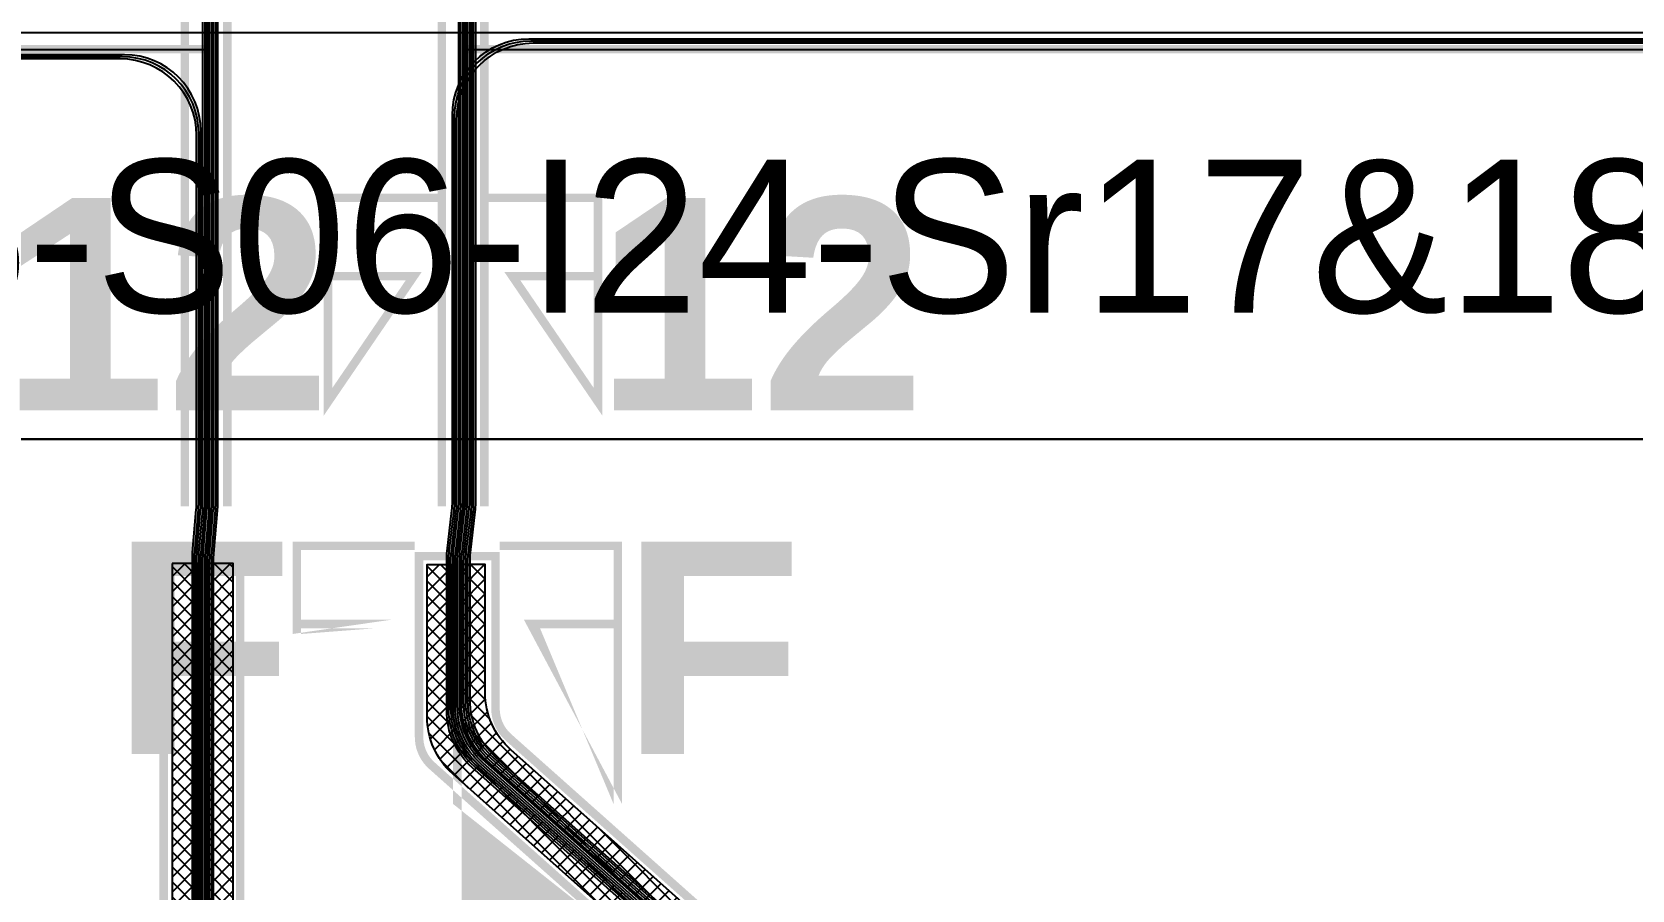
# Model space of a CAD drawing. Header units: metres. Extents: x 531463 to 531851, y 2674174 to 2674494.
# Drawn here: x 531635.87 to 531654.71, y 2674378.99 to 2674389.08 of the extents above; entities that cross this region are included whole.
import ezdxf
from ezdxf.enums import TextEntityAlignment as Align

# ---------------------------------------------------------------- set-up
doc = ezdxf.new("R2010")
doc.units = ezdxf.units.M
doc.header["$MEASUREMENT"] = 0
doc.linetypes.add('DASHED', pattern=[0.75, 0.5, -0.25])
for name, color, linetype in [('300mm Hume Pipe', 74, 'Continuous'), ('E-Inverter Grouping', 2, 'Continuous'), ('Excavation', 7, 'Continuous'), ('IDT', 7, 'Continuous'), ('LT Cable(AG) INV to LT Panel BL-03', 2, 'Continuous'), ('Messenger Wire Block-03 (Master Path)', 30, 'Continuous'), ('Messenger Wire Block-03 (MW Path)', 191, 'Continuous'), ('Messenger Wire Exc Link', 7, 'Continuous'), ('MMS Table Block-03', 8, 'Continuous'), ('Section Marking BL-03', 2, 'Continuous'), ('Trench (AC)-BL03', 14, 'Continuous')]:
    doc.layers.add(name, color=color, linetype=linetype)
doc.styles.add('BoldTextStyle', font='arialbd.ttf')
doc.styles.get("Standard").update_dxf_attribs({"font": 'Adani Regular.ttf'})
pattern_1 = [(45, (-1180.811999999802, 322.5), (-0.08838834764831845, 0.08838834764831845), []), (135, (-1180.811999999802, 322.5), (-0.08838834764831845, -0.08838834764831843), [])]

# ---------------------------------------------------------------- blocks, each defined once
blk = doc.blocks.new('MMS Table (32.292 x 4.788)')
at = {"color": 0}
blk.add_lwpolyline([(0, -0.002), (0, 4.786), (32.292, 4.786), (32.292, -0.002)], close=True, dxfattribs=at)
at = {"color": 7}
blk.add_attdef('ID1', text='', height=1.8, dxfattribs=at).set_placement((16.146, 2.392), align=Align.MIDDLE_CENTER)
blk = doc.blocks.new('IDT')
at = {"layer": 'IDT', "color": 243, "linetype": 'DASHED'}
blk.add_lwpolyline([(45.49999999962691, 32.58580025943296), (45.4999999996269, -4.032314963696315), (-1.30442248516332e-09, -4.032314963696308), (-1.304414354308392e-09, 32.58580025943297)], close=True, dxfattribs=at)

msp = doc.modelspace()

# ---------------------------------------------------------------- hatches: boundary and pattern name
at = {"layer": '300mm Hume Pipe'}
h = msp.add_hatch(dxfattribs=at)
h.set_pattern_fill('ANSI37', color=74)
h.set_pattern_definition(pattern_1)
edge = h.paths.add_edge_path()
edge.add_line((531637.5232843688, 2674382.829486473), (531637.5232843701, 2674371.125132979))
edge.add_arc((531638.4232843701, 2674371.125132979), 0.9000000000232831, 180, 270.0000000074112)
edge.add_line((531638.4232843702, 2674370.225132979), (531644.6761698036, 2674370.225132984))
edge.add_line((531644.6761698036, 2674370.225132984), (531644.6761698036, 2674370.525132983))
edge.add_line((531644.6761698036, 2674370.525132983), (531638.7232843703, 2674370.525132979))
edge.add_arc((531638.7232843701, 2674371.425132979), 0.8999999999068677, 180, 270.00000000741124, ccw=False)
edge.add_line((531637.8232843701, 2674371.425132979), (531637.8232843688, 2674382.829486473))
edge.add_line((531637.8232843688, 2674382.829486473), (531637.5232843688, 2674382.829486473))
edge = h.paths.add_edge_path(flags=17)
edge.add_line((531637.9434409292, 2674382.829486473), (531637.9434409292, 2674371.509195847))
edge.add_arc((531638.8434409291, 2674371.509195847), 0.8999999999068677, 180, 270.0000000815235)
edge.add_line((531638.8434409304, 2674370.609195848), (531644.6761698036, 2674370.609195855))
edge.add_line((531644.6761698036, 2674370.609195855), (531644.6761698036, 2674370.909195855))
edge.add_line((531644.6761698036, 2674370.909195855), (531639.1434409305, 2674370.909195847))
edge.add_arc((531639.1434409291, 2674371.809195847), 0.8999999999068677, 180, 270.0000000889347, ccw=False)
edge.add_line((531638.2434409292, 2674371.809195847), (531638.2434409292, 2674382.829486473))
edge.add_line((531638.2434409292, 2674382.829486473), (531637.9434409292, 2674382.829486473))
h = msp.add_hatch(dxfattribs=at)
h.set_pattern_fill('ANSI37', color=74)
h.set_pattern_definition(pattern_1)
edge = h.paths.add_edge_path()
edge.add_line((531648.2262895743, 2674371.798708546), (531648.5262895741, 2674371.798708546))
edge.add_line((531648.5262895741, 2674371.798708546), (531648.5262895741, 2674373.989289007))
edge.add_arc((531647.626289574, 2674373.989289007), 0.9000000001396984, 0, 48.32874371870346)
edge.add_line((531648.2246597069, 2674374.661563642), (531641.5105955843, 2674380.637537201))
edge.add_arc((531642.1089657171, 2674381.309811835), 0.8999999998521733, 179.9999999703551, 228.3287437045298, ccw=False)
edge.add_line((531641.208965717, 2674381.309811836), (531641.2089657171, 2674382.816203433))
edge.add_line((531641.2089657171, 2674382.816203433), (531640.9089657173, 2674382.816203433))
edge.add_line((531640.9089657173, 2674382.816203433), (531640.9089657172, 2674381.175210654))
edge.add_arc((531641.8089657173, 2674381.175210654), 0.9000000001396984, 179.9999999703551, 228.3287436989939)
edge.add_line((531641.2105955844, 2674380.50293602), (531647.9246597072, 2674374.52696246))
edge.add_arc((531647.3262895743, 2674373.854687826), 0.8999999999295727, -2.9644922960869735e-08, 48.328743698993776, ccw=False)
edge.add_line((531648.2262895743, 2674373.854687825), (531648.2262895743, 2674371.798708546))
edge = h.paths.add_edge_path()
edge.add_line((531640.8249028458, 2674382.764976613), (531640.8249028457, 2674381.137494115))
edge.add_arc((531641.7249028458, 2674381.137494114), 0.9000000001396984, 179.9999999703551, 228.3287436989939)
edge.add_line((531641.1265327128, 2674380.46521948), (531647.8405968356, 2674374.48924592))
edge.add_arc((531647.2422267026, 2674373.816971286), 0.8999999999295727, -2.9644922960869735e-08, 48.328743698993776, ccw=False)
edge.add_line((531648.1422267028, 2674373.816971286), (531648.1422267028, 2674371.798708546))
edge.add_line((531648.1422267028, 2674371.798708546), (531647.8422267027, 2674371.798708546))
edge.add_line((531647.8422267027, 2674371.798708546), (531647.8422267026, 2674373.707169657))
edge.add_arc((531646.9422267023, 2674373.707169656), 0.9000000002561137, 2.964491826418871e-08, 48.33614241089156)
edge.add_line((531647.5405100186, 2674374.379521554), (531640.8266195297, 2674380.353786938))
edge.add_arc((531641.4249028458, 2674381.026138836), 0.9000000003040967, 180.0000000296449, 228.3361424219648, ccw=False)
edge.add_line((531640.5249028457, 2674381.026138836), (531640.5249028457, 2674382.816203433))
edge.add_line((531640.5249028457, 2674382.816203433), (531640.8249028458, 2674382.816203433))
edge.add_line((531640.8249028458, 2674382.816203433), (531640.8249028458, 2674382.764976613))

# ---------------------------------------------------------------- linework, layer by layer
at = {"layer": '300mm Hume Pipe', "color": 74}
for points in [[(531637.5232843688, 2674382.829486473), (531637.5232843701, 2674371.125132979, 0.414213562368789), (531638.4232843702, 2674370.225132979), (531644.6761698036, 2674370.225132984), (531644.6761698036, 2674370.525132983), (531638.7232843703, 2674370.525132979, -0.4142135623692981), (531637.8232843701, 2674371.425132979), (531637.8232843688, 2674382.829486473)], [(531637.9434409292, 2674382.829486473), (531637.9434409292, 2674371.509195847, 0.4142135627706127), (531638.8434409304, 2674370.609195848), (531644.6761698036, 2674370.609195855), (531644.6761698036, 2674370.909195855), (531639.1434409305, 2674370.909195847, -0.4142135627921673), (531638.2434409292, 2674371.809195847), (531638.2434409292, 2674382.829486473)], [(531640.8249028458, 2674382.764976613), (531640.8249028457, 2674381.137494115, 0.2140562423256003), (531641.1265327128, 2674380.46521948), (531647.8405968356, 2674374.48924592, -0.2140562423092027), (531648.1422267028, 2674373.816971286), (531648.1422267028, 2674371.798708546), (531647.8422267027, 2674371.798708546), (531647.8422267026, 2674373.707169657, 0.2140900045463655), (531647.5405100186, 2674374.379521554), (531640.8266195297, 2674380.353786938, -0.2140900045615197), (531640.5249028457, 2674381.026138836), (531640.5249028457, 2674382.816203433), (531640.8249028458, 2674382.816203433), (531640.8249028458, 2674382.764976613)], [(531648.2262895743, 2674371.798708546), (531648.5262895741, 2674371.798708546), (531648.5262895741, 2674373.989289007, 0.2140562423100663), (531648.2246597069, 2674374.661563642), (531641.5105955843, 2674380.637537201, -0.2140562423329815), (531641.208965717, 2674381.309811836), (531641.2089657171, 2674382.816203433), (531640.9089657173, 2674382.816203433), (531640.9089657172, 2674381.175210654, 0.2140562423301491), (531641.2105955844, 2674380.50293602), (531647.9246597072, 2674374.52696246, -0.2140562423100663), (531648.2262895743, 2674373.854687825)]]:
    msp.add_lwpolyline(points, format="xyb", close=True, dxfattribs=at)
at = {"layer": 'E-Inverter Grouping', "color": 3}
msp.add_lwpolyline([(531689.3112843684, 2674384.291169281), (531624.6272843684, 2674384.291169281), (531624.6272843684, 2674419.075169281), (531689.3112843684, 2674419.075169281)], close=True, dxfattribs=at)
at = {"layer": 'Excavation', "color": 3, "const_width": 0.1}
for points in [[(531646.6384020942, 2674369.771768927), (531644.798282614, 2674370.575132983), (531637.8732843688, 2674370.575132983), (531637.8732843688, 2674382.916203433)], [(531648.1979354835, 2674370.734471424), (531648.1979354835, 2674374.238423511), (531640.8806116264, 2674380.753225982), (531640.8806116265, 2674382.916203433)]]:
    msp.add_lwpolyline(points, dxfattribs=at)
at = {"layer": 'LT Cable(AG) INV to LT Panel BL-03', "color": 2}
for points in [[(531647.6763580412, 2674369.280238401), (531646.5757639327, 2674369.280238401, -0.2151624988949397), (531645.9009640983, 2674369.584717466), (531644.9939728236, 2674370.612452221, 0.1032748659291951), (531644.6338711366, 2674370.687632983), (531638.885784369, 2674370.687632983, -0.4142135623936106), (531637.9857843688, 2674371.587632983), (531637.9857843688, 2674382.872862782, -0.02139299530927985), (531637.9890765086, 2674382.949771906), (531638.0324922287, 2674383.455969552, 0.02139299530528766), (531638.0357843684, 2674383.532878676), (531638.0357843685, 2674485.592487811, 0.4142135623734262), (531637.1357843685, 2674486.492487811), (531529.9895845181, 2674486.492487811, -0.414213562373095), (531529.0895845181, 2674487.39248781), (531529.0895845181, 2674487.727769276)], [(531647.6763580412, 2674369.305238401), (531646.584003654, 2674369.305238401, -0.2147312547795336), (531645.9101866303, 2674369.608605667), (531644.9991922354, 2674370.637452221, 0.1032748659037654), (531644.6390905486, 2674370.712632983), (531638.9107843688, 2674370.712632983, -0.414213562373095), (531638.0107843687, 2674371.612632983), (531638.0107843687, 2674382.871792642, -0.02139299537587195), (531638.0140765085, 2674382.948701766), (531638.0574922287, 2674383.454899412, 0.02139299537685584), (531638.0607843684, 2674383.531808536), (531638.0607843684, 2674485.617487811, 0.414213562373095), (531637.1607843684, 2674486.517487811), (531627.1655845181, 2674486.517487811, -0.414213562373095), (531626.2655845181, 2674487.417487811), (531626.2655845181, 2674487.727769276)], [(531647.6763580412, 2674369.230238401), (531646.5592563845, 2674369.230238401, -0.2160344713296541), (531645.8824754518, 2674369.536969854), (531644.9835339995, 2674370.562452221, 0.1032748659456602), (531644.6234323125, 2674370.637632983), (531638.8357843689, 2674370.637632983, -0.4142135623934891), (531637.9357843688, 2674371.537632983), (531637.9357843688, 2674382.875003061, -0.02139299535886178), (531637.9390765085, 2674382.951912185), (531637.9824922287, 2674383.458109831, 0.02139299535864674), (531637.9857843685, 2674383.535018955), (531637.9857843685, 2674455.542487811, 0.414213562373095), (531637.0857843684, 2674456.442487811), (531529.9895845181, 2674456.442487811, -0.414213562373095), (531529.0895845181, 2674457.342487811), (531529.0895845181, 2674457.727769276)], [(531647.6763580412, 2674369.255238401), (531646.5675148508, 2674369.255238401, -0.2155968935960983), (531645.8917270558, 2674369.560838825), (531644.9887534116, 2674370.587452221, 0.1032748659374062), (531644.6286517245, 2674370.662632983), (531638.8607843689, 2674370.662632983, -0.4142135623935497), (531637.9607843688, 2674371.562632983), (531637.9607843688, 2674382.873932921, -0.02139299535886178), (531637.9640765085, 2674382.950842045), (531638.0074922288, 2674383.457039692, 0.02139299535864674), (531638.0107843685, 2674383.533948815), (531638.0107843685, 2674455.567487811, 0.414213562373095), (531637.1107843685, 2674456.467487811), (531627.1655845181, 2674456.467487811, -0.414213562373095), (531626.2655845181, 2674457.367487811), (531626.2655845181, 2674457.727769276)], [(531649.6672512618, 2674369.180238401), (531646.5427112067, 2674369.180238401, -0.2169193075640591), (531645.8639283595, 2674369.489261374), (531644.9730951757, 2674370.512452221, 0.1032748659622984), (531644.6129934886, 2674370.587632983), (531638.7857843689, 2674370.587632983, -0.4142135623933694), (531637.8857843687, 2674371.487632983), (531637.8857843687, 2674382.877143339, -0.02139299540844348), (531637.8890765085, 2674382.954052464), (531637.9324922288, 2674383.46025011, 0.02139299541230105), (531637.9357843685, 2674383.537159234), (531637.9357843684, 2674432.992487811, 0.4142135623724179), (531637.0357843684, 2674433.892487811), (531529.9895845181, 2674433.892487811, -0.414213562373095), (531529.0895845181, 2674434.792487811), (531529.0895845181, 2674435.227769276)], [(531649.6672512618, 2674369.205238401), (531646.5509885106, 2674369.205238401, -0.2164752649546951), (531645.8732092361, 2674369.513110666), (531644.9783145875, 2674370.537452221, 0.1032748659539574), (531644.6182129005, 2674370.612632983), (531638.8107843689, 2674370.612632983, -0.414213562393429), (531637.9107843688, 2674371.512632983), (531637.9107843688, 2674382.8760732, -0.02139299535886178), (531637.9140765085, 2674382.952982324), (531637.9574922287, 2674383.45917997, 0.02139299535864674), (531637.9607843684, 2674383.536089094), (531637.9607843684, 2674433.017487811, 0.414213562373095), (531637.0607843684, 2674433.917487811), (531627.1655845181, 2674433.917487811, -0.414213562373095), (531626.2655845181, 2674434.817487811), (531626.2655845181, 2674435.227769276)], [(531649.6672512618, 2674369.130238401), (531646.5261282161, 2674369.130238401, -0.2178172749968657), (531645.8453224238, 2674369.441592945), (531644.9626563517, 2674370.462452221, 0.1032748659251984), (531644.6025546648, 2674370.537632983), (531638.7357843689, 2674370.537632983, -0.4142135623932508), (531637.8357843688, 2674371.437632983), (531637.8357843688, 2674382.879283619, -0.02139299535886178), (531637.8390765085, 2674382.956192743), (531637.8824922288, 2674383.462390389, 0.02139299535864674), (531637.8857843685, 2674383.539299513), (531637.8857843685, 2674410.442487811, 0.414213562373095), (531636.9857843685, 2674411.342487811), (531529.9895845181, 2674411.342487811, -0.414213562373095), (531529.0895845181, 2674412.242487811), (531529.0895845181, 2674412.727769276)], [(531649.6672512618, 2674369.155238401), (531646.5344244491, 2674369.155238401, -0.2173666329270636), (531645.8546327715, 2674369.465422095), (531644.9678757637, 2674370.487452221, 0.1032748659169098), (531644.6077740768, 2674370.562632983), (531638.760784369, 2674370.562632983, -0.4142135623933099), (531637.8607843688, 2674371.462632983), (531637.8607843688, 2674382.87821348, -0.02139299530927985), (531637.8640765086, 2674382.955122604), (531637.9074922287, 2674383.46132025, 0.02139299530452547), (531637.9107843684, 2674383.538229374), (531637.9107843685, 2674410.467487811, 0.4142135623743203), (531637.0107843685, 2674411.367487811), (531594.7735845181, 2674411.367487811, -0.414213562373095), (531593.8735845181, 2674412.26748781), (531593.8735845181, 2674412.727769276)], [(531651.8242512617, 2674369.105238401), (531646.5178224858, 2674369.105238401, -0.2182712683262629), (531645.8359972681, 2674369.417774043), (531644.9574369398, 2674370.437452221, 0.1032748659335312), (531644.5973352528, 2674370.512632983), (531638.7107843689, 2674370.512632983, -0.414213562393192), (531637.8107843688, 2674371.412632983), (531637.8107843688, 2674382.880353759, -0.02139299535886178), (531637.8140765085, 2674382.957262882), (531637.8574922287, 2674383.463460529, 0.02139299535864674), (531637.8607843685, 2674383.540369653), (531637.8607843685, 2674387.917487811, 0.414213562373095), (531636.9607843684, 2674388.817487811), (531623.7687843685, 2674388.817487811, 0.414213562373095), (531622.8687843685, 2674387.917487811), (531622.8687843685, 2674382.217487811, -0.414213562373095), (531621.9687843685, 2674381.317487811), (531529.9895845181, 2674381.317487811, -0.414213562373095), (531529.0895845181, 2674382.217487811), (531529.0895845181, 2674382.727769276)], [(531651.8242512617, 2674369.055238402), (531646.5011824452, 2674369.055238402, -0.2191894490344296), (531645.8173023389, 2674369.370167465), (531644.9469981159, 2674370.387452221, 0.1032748659503297), (531644.5868964288, 2674370.462632983), (531638.6607843689, 2674370.462632983, -0.4142135623930754), (531637.7607843687, 2674371.362632983), (531637.7607843687, 2674382.882494037, -0.02139299540844348), (531637.7640765085, 2674382.959403161), (531637.8074922288, 2674383.465600808, 0.02139299541725513), (531637.8107843685, 2674383.542509932), (531637.8107843684, 2674387.867487811, 0.4142135623665691), (531636.9107843684, 2674388.767487811), (531623.8187843686, 2674388.767487811, 0.414213562373095), (531622.9187843686, 2674387.867487811), (531622.9187843686, 2674359.667487811, -0.414213562373095), (531622.0187843685, 2674358.767487811), (531529.9895845181, 2674358.767487811, -0.414213562373095), (531529.0895845181, 2674359.667487811), (531529.0895845181, 2674360.227769276)], [(531651.8242512617, 2674369.080238401), (531646.5095072358, 2674369.080238401, -0.218728647877491), (531645.8266572555, 2674369.393965509), (531644.9522175278, 2674370.412452221, 0.1032748659419083), (531644.5921158408, 2674370.487632983), (531638.6857843689, 2674370.487632983, -0.4142135623931337), (531637.7857843688, 2674371.387632983), (531637.7857843688, 2674382.881423898, -0.02139299535886178), (531637.7890765085, 2674382.958333022), (531637.8324922287, 2674383.464530668, 0.02139299535864674), (531637.8357843684, 2674383.541439792), (531637.8357843684, 2674387.892487811, 0.414213562373095), (531636.9357843684, 2674388.792487811), (531623.7937843686, 2674388.792487811, 0.414213562373095), (531622.8937843685, 2674387.892487811), (531622.8937843685, 2674359.692487811, -0.414213562373095), (531621.9937843685, 2674358.792487811), (531594.7735845181, 2674358.792487811, -0.414213562373095), (531593.8735845181, 2674359.692487811), (531593.8735845181, 2674360.227769276)]]:
    msp.add_lwpolyline(points, format="xyb", dxfattribs=at)
at = {"layer": 'LT Cable(AG) INV to LT Panel BL-03', "color": 5}
for points in [[(531652.7082512617, 2674369.92945629), (531649.2229354836, 2674369.92945629, -0.4142135623503636), (531648.3229354835, 2674370.82945629), (531648.3229354835, 2674373.890770753, 0.2140186322185252), (531648.0214023169, 2674374.562959305), (531641.3071447931, 2674380.540836239, -0.2140186322327757), (531641.0056116264, 2674381.213024791), (531641.0056116265, 2674382.8569097, -0.0288996156858555), (531641.0116149466, 2674382.960688003), (531641.0672810485, 2674383.440222824, 0.02889961570054691), (531641.0732843686, 2674383.544001128), (531641.0732843685, 2674485.354987811, -0.414213562373427), (531641.9732843685, 2674486.254987811), (531686.7729842182, 2674486.254987811, 0.414213562373095), (531687.6729842182, 2674487.154987811), (531687.6729842182, 2674487.727769276)], [(531652.7082512617, 2674369.95445629), (531649.2479354836, 2674369.95445629, -0.4142135623503636), (531648.3479354836, 2674370.85445629), (531648.3479354836, 2674373.901985358, 0.214018632209244), (531648.0464023169, 2674374.57417391), (531641.3321447931, 2674380.552050845, -0.2140186322231835), (531641.0306116265, 2674381.224239396), (531641.0306116266, 2674382.855463511, -0.02889961568572617), (531641.0366149467, 2674382.959241814), (531641.0922810485, 2674383.438776636, 0.02889961570054713), (531641.0982843686, 2674383.542554939), (531641.0982843685, 2674485.329987811, -0.4142135623734271), (531641.9982843685, 2674486.229987811), (531783.9489842182, 2674486.229987811, 0.414213562373095), (531784.8489842182, 2674487.129987811), (531784.8489842182, 2674487.727769276)], [(531652.7082512617, 2674369.879456291), (531649.1729354835, 2674369.879456291, -0.4142135623503636), (531648.2729354835, 2674370.77945629), (531648.2729354835, 2674373.868341543, 0.2140186322185252), (531647.9714023168, 2674374.540530095), (531641.257144793, 2674380.518407029, -0.214018632232603), (531640.9556116264, 2674381.190595581), (531640.9556116265, 2674382.859802077, -0.02889961568610807), (531640.9616149466, 2674382.963580381), (531641.0172810485, 2674383.443115202, 0.02889961570066358), (531641.0232843686, 2674383.546893505), (531641.0232843684, 2674455.404987811, -0.4142135623735637), (531641.9232843685, 2674456.304987811), (531686.7729842182, 2674456.304987811, 0.414213562373095), (531687.6729842182, 2674457.20498781), (531687.6729842182, 2674457.727769276)], [(531652.7082512617, 2674369.90445629), (531649.1979354835, 2674369.90445629, -0.4142135623503636), (531648.2979354835, 2674370.80445629), (531648.2979354835, 2674373.879556148, 0.2140186322185252), (531647.9964023168, 2674374.5517447), (531641.2821447931, 2674380.529621634, -0.2140186322326889), (531640.9806116264, 2674381.201810186), (531640.9806116265, 2674382.858355888, -0.02889961568598262), (531640.9866149466, 2674382.962134192), (531641.0422810485, 2674383.441669013, 0.0288996157006638), (531641.0482843686, 2674383.545447316), (531641.0482843685, 2674455.379987811, -0.4142135623735638), (531641.9482843685, 2674456.279987811), (531783.9489842182, 2674456.279987811, 0.414213562373095), (531784.8489842182, 2674457.179987811), (531784.8489842182, 2674457.727769276)], [(531650.7672512616, 2674369.829456291), (531649.1229354836, 2674369.829456291, -0.4142135623503636), (531648.2229354836, 2674370.729456291), (531648.2229354836, 2674373.845912333, 0.2140186322185252), (531647.9214023169, 2674374.518100885), (531641.2071447931, 2674380.495977819, -0.2140186322324344), (531640.9056116265, 2674381.168166371), (531640.9056116266, 2674382.862694454, -0.02889961568635341), (531640.9116149467, 2674382.966472758), (531640.9672810485, 2674383.446007579, 0.02889961570026357), (531640.9732843686, 2674383.549785883), (531640.9732843686, 2674432.954987811, -0.414213562373095), (531641.8732843687, 2674433.854987811), (531686.7729842182, 2674433.854987811, 0.414213562373095), (531687.6729842182, 2674434.754987811), (531687.6729842182, 2674435.227769276)], [(531650.7672512616, 2674369.854456291), (531649.1479354836, 2674369.854456291, -0.4142135623503636), (531648.2479354836, 2674370.754456291), (531648.2479354836, 2674373.857126938, 0.2140186322185252), (531647.9464023169, 2674374.52931549), (531641.2321447931, 2674380.507192424, -0.2140186322325182), (531640.9306116265, 2674381.179380976), (531640.9306116266, 2674382.861248265, -0.02889961568623174), (531640.9366149467, 2674382.965026569), (531640.9922810486, 2674383.44456139, 0.02889961570026357), (531640.9982843687, 2674383.548339694), (531640.9982843687, 2674432.929987811, -0.414213562373095), (531641.8982843687, 2674433.829987811), (531783.9489842182, 2674433.829987811, 0.414213562373095), (531784.8489842182, 2674434.729987811), (531784.8489842182, 2674435.227769276)], [(531648.6981633109, 2674369.825203961, -0.3015862789084595), (531648.1479354835, 2674370.654456291), (531648.1479354835, 2674373.812268518, 0.2140186322185252), (531647.8464023168, 2674374.48445707), (531641.132144793, 2674380.462334004, -0.2140186322321887), (531640.8306116264, 2674381.134522555), (531640.8306116265, 2674382.86703302, -0.02889961568670842), (531640.8366149466, 2674382.970811324), (531640.8922810485, 2674383.450346145, 0.02889961570026357), (531640.8982843686, 2674383.554124448), (531640.8982843686, 2674410.529987811, -0.414213562373095), (531641.7982843686, 2674411.429987811), (531654.3809842182, 2674411.429987811, 0.414213562373095), (531655.2809842182, 2674412.32998781), (531655.2809842182, 2674412.727769276)], [(531650.7672512616, 2674369.779456291), (531649.0729354835, 2674369.779456291, -0.4142135623503636), (531648.1729354835, 2674370.679456291), (531648.1729354835, 2674373.823483123, 0.2140186322185252), (531647.8714023168, 2674374.495671675), (531641.1571447931, 2674380.473548609, -0.2140186322322695), (531640.8556116264, 2674381.14573716), (531640.8556116265, 2674382.865586831, -0.02889961568659175), (531640.8616149466, 2674382.969365135), (531640.9172810485, 2674383.448899956, 0.02889961570026357), (531640.9232843686, 2674383.55267826), (531640.9232843686, 2674410.504987811, -0.414213562373095), (531641.8232843686, 2674411.404987811), (531719.1649842182, 2674411.404987811, 0.414213562373095), (531720.0649842182, 2674412.304987811), (531720.0649842182, 2674412.727769276)], [(531650.7672512616, 2674369.804456291), (531649.0979354836, 2674369.804456291, -0.4142135623503636), (531648.1979354835, 2674370.704456291), (531648.1979354835, 2674373.834697728, 0.2140186322185252), (531647.8964023169, 2674374.50688628), (531641.1821447931, 2674380.484763214, -0.2140186322323515), (531640.8806116264, 2674381.156951766), (531640.8806116265, 2674382.864140643, -0.02889961568647352), (531640.8866149466, 2674382.967918946), (531640.9422810485, 2674383.447453768, 0.02889961570026357), (531640.9482843686, 2674383.551232071), (531640.9482843686, 2674410.479987811, -0.414213562373095), (531641.8482843686, 2674411.379987811), (531783.9489842182, 2674411.379987811, 0.414213562373095), (531784.8489842182, 2674412.279987811), (531784.8489842182, 2674412.727769276)], [(531648.698163311, 2674369.722426389, -0.3259988777103935), (531648.0729354835, 2674370.579456291), (531648.0729354835, 2674373.778624703, 0.2140186322185252), (531647.7714023169, 2674374.450813254), (531641.0571447931, 2674380.428690189, -0.2140186322319514), (531640.7556116264, 2674381.10087874), (531640.7556116265, 2674382.871371586, -0.02889961568704855), (531640.7616149466, 2674382.975149889), (531640.8172810485, 2674383.454684711, 0.02889961570026357), (531640.8232843686, 2674383.558463014), (531640.8232843686, 2674388.104987811, -0.414213562373095), (531641.7232843686, 2674389.004987811), (531690.3572843681, 2674389.004987811, -0.414213562373095), (531691.2572843682, 2674388.104987811), (531691.2572843682, 2674382.404987811, 0.414213562373095), (531692.1572843682, 2674381.504987811), (531783.9489842182, 2674381.504987811, 0.414213562373095), (531784.8489842182, 2674382.404987811), (531784.8489842182, 2674382.727769276)], [(531648.6981633109, 2674369.755847639, -0.3179111484360685), (531648.0979354836, 2674370.604456291), (531648.0979354836, 2674373.789839308, 0.2140186322185252), (531647.7964023169, 2674374.462027859), (531641.0821447931, 2674380.439904794, -0.2140186322320295), (531640.7806116265, 2674381.112093345), (531640.7806116266, 2674382.869925397, -0.02889961568693676), (531640.7866149467, 2674382.973703701), (531640.8422810485, 2674383.453238522, 0.02889961570026357), (531640.8482843686, 2674383.557016826), (531640.8482843686, 2674388.079987811, -0.414213562373095), (531641.7482843687, 2674388.979987811), (531690.3322843681, 2674388.979987811, -0.414213562373095), (531691.2322843681, 2674388.079987811), (531691.2322843681, 2674359.879987811, 0.414213562373095), (531692.1322843682, 2674358.979987811), (531719.1649842182, 2674358.979987811, 0.414213562373095), (531720.0649842182, 2674359.879987811), (531720.0649842182, 2674360.227769276)], [(531648.6981633109, 2674369.790097586, -0.3097769471170886), (531648.1229354836, 2674370.629456291), (531648.1229354836, 2674373.801053913, 0.2140186322185252), (531647.8214023169, 2674374.473242464), (531641.1071447931, 2674380.451119399, -0.2140186322321086), (531640.8056116265, 2674381.12330795), (531640.8056116266, 2674382.868479209, -0.02889961568682331), (531640.8116149467, 2674382.972257512), (531640.8672810486, 2674383.451792333, 0.02889961570026357), (531640.8732843687, 2674383.555570637), (531640.8732843687, 2674388.054987811, -0.414213562373095), (531641.7732843687, 2674388.954987811), (531690.3072843681, 2674388.954987811, -0.414213562373095), (531691.2072843681, 2674388.054987811), (531691.2072843681, 2674359.854987811, 0.414213562373095), (531692.1072843681, 2674358.954987811), (531783.9489842182, 2674358.954987811, 0.414213562373095), (531784.8489842182, 2674359.854987811), (531784.8489842182, 2674360.227769276)]]:
    msp.add_lwpolyline(points, format="xyb", dxfattribs=at)
at = {"layer": 'Messenger Wire Block-03 (Master Path)'}
for points in [[(531637.9232843685, 2674383.499169281), (531637.9232843685, 2674486.379987811)], [(531640.9482843686, 2674383.499169281), (531640.9482843685, 2674486.379987811)], [(531622.8062843685, 2674388.879987811), (531637.9232843685, 2674388.879987811)], [(531640.9482843686, 2674388.879987811), (531691.1322843682, 2674388.879987811)]]:
    msp.add_lwpolyline(points, dxfattribs=at)
at = {"layer": 'Messenger Wire Block-03 (MW Path)', "const_width": 0.1}
for points in [[(531638.1732843685, 2674383.501169281), (531638.1732843685, 2674486.381987811)], [(531640.6982843686, 2674383.501169281), (531640.6982843685, 2674486.381987811)], [(531637.6732843685, 2674383.501169281), (531637.6732843685, 2674411.381987811)], [(531641.1982843686, 2674383.501169281), (531641.1982843686, 2674411.381987811)], [(531622.8062843685, 2674388.881987811), (531637.9232843685, 2674388.881987811)], [(531640.9482843686, 2674388.881987811), (531691.1322843682, 2674388.881987811)]]:
    msp.add_lwpolyline(points, dxfattribs=at)
at = {"layer": 'Messenger Wire Exc Link'}
for points in [[(531637.8732843688, 2674382.916203433), (531637.9232843685, 2674383.499169281)], [(531640.8806116265, 2674382.916203433), (531640.9482843686, 2674383.499169281)]]:
    msp.add_lwpolyline(points, dxfattribs=at)
at = {"layer": 'Section Marking BL-03', "color": 94, "lineweight": 35, "true_color": 0x00a500, "const_width": 0.1}
for points in [[(531640.7482843687, 2674387.131987811), (531639.3582843686, 2674387.131987811), (531639.3582843686, 2674384.731987811), (531640.3682843687, 2674386.211987811), (531639.3582843686, 2674386.211987811)], [(531641.1482843686, 2674387.131987811), (531642.5382843686, 2674387.131987811), (531642.5382843686, 2674384.731987811), (531641.5282843686, 2674386.211987811), (531642.5382843686, 2674386.211987811)], [(531640.3806116265, 2674383.036714708), (531638.9906116265, 2674383.036714708), (531638.9906116264, 2674380.636714709), (531640.0006116265, 2674382.116714708), (531638.9906116265, 2674382.116714709)], [(531641.3806116265, 2674383.036714708), (531642.7706116266, 2674383.036714708), (531642.7706116264, 2674380.636714708), (531641.7606116266, 2674382.116714708), (531642.7706116266, 2674382.116714708)]]:
    msp.add_lwpolyline(points, dxfattribs=at)
at = {"layer": 'Trench (AC)-BL03', "const_width": 0.1}
for points in [[(531637.4232843688, 2674382.916203433), (531637.4232843701, 2674371.025132979, 0.414213562368404), (531638.3232843702, 2674370.125132979), (531644.798282614, 2674370.125132984), (531644.7982826139, 2674371.025132983), (531639.2232843701, 2674371.025132979, -0.4142135623721557), (531638.32328437, 2674371.925132979), (531638.3232843688, 2674382.916203433)], [(531647.599151671, 2674374.206306071), (531640.5793954391, 2674380.452741982, -0.2124726228145605), (531640.4306116266, 2674380.787060406), (531640.4306116266, 2674382.916203433), (531641.3306116266, 2674382.916203433), (531641.3306116267, 2674381.121232381, 0.2124726227902704), (531641.4793954395, 2674380.786913957), (531648.499151671, 2674374.540478046, -0.212472622813343), (531648.6479354837, 2674374.206159622), (531648.6479354836, 2674371.698708546), (531647.7479354836, 2674371.698708546), (531647.7479354836, 2674373.871987647, 0.2124726228154971)]]:
    msp.add_lwpolyline(points, format="xyb", close=True, dxfattribs=at)

# ---------------------------------------------------------------- block references
at = {"layer": 'IDT', "color": 8, "rotation": 180}
msp.add_blockref('IDT', (531679.7192843675, 2674380.258854317), dxfattribs=at)
at = {"layer": 'MMS Table Block-03'}
msp.add_blockref('MMS Table (32.292 x 4.788)', (531624.6272843684, 2674384.291169281), dxfattribs=at).add_auto_attribs({'ID1': 'B02-R15-S06-I24-Sr17&18'})

# ---------------------------------------------------------------- texts
at = {"layer": 'Section Marking BL-03', "color": 94, "true_color": 0x00a500, "style": 'BoldTextStyle'}
for p in [(531637.4482843686, 2674385.881987811), (531644.4482843686, 2674385.881987811)]:
    msp.add_text('12', height=2.5, dxfattribs=at).set_placement(p, align=Align.MIDDLE_CENTER)
for p in [(531637.8806116265, 2674381.836714708), (531643.8806116265, 2674381.836714708)]:
    msp.add_text('F', height=2.5, rotation=359.9999999969162, dxfattribs=at).set_placement(p, align=Align.MIDDLE_CENTER)

doc.saveas('drawing.dxf')
